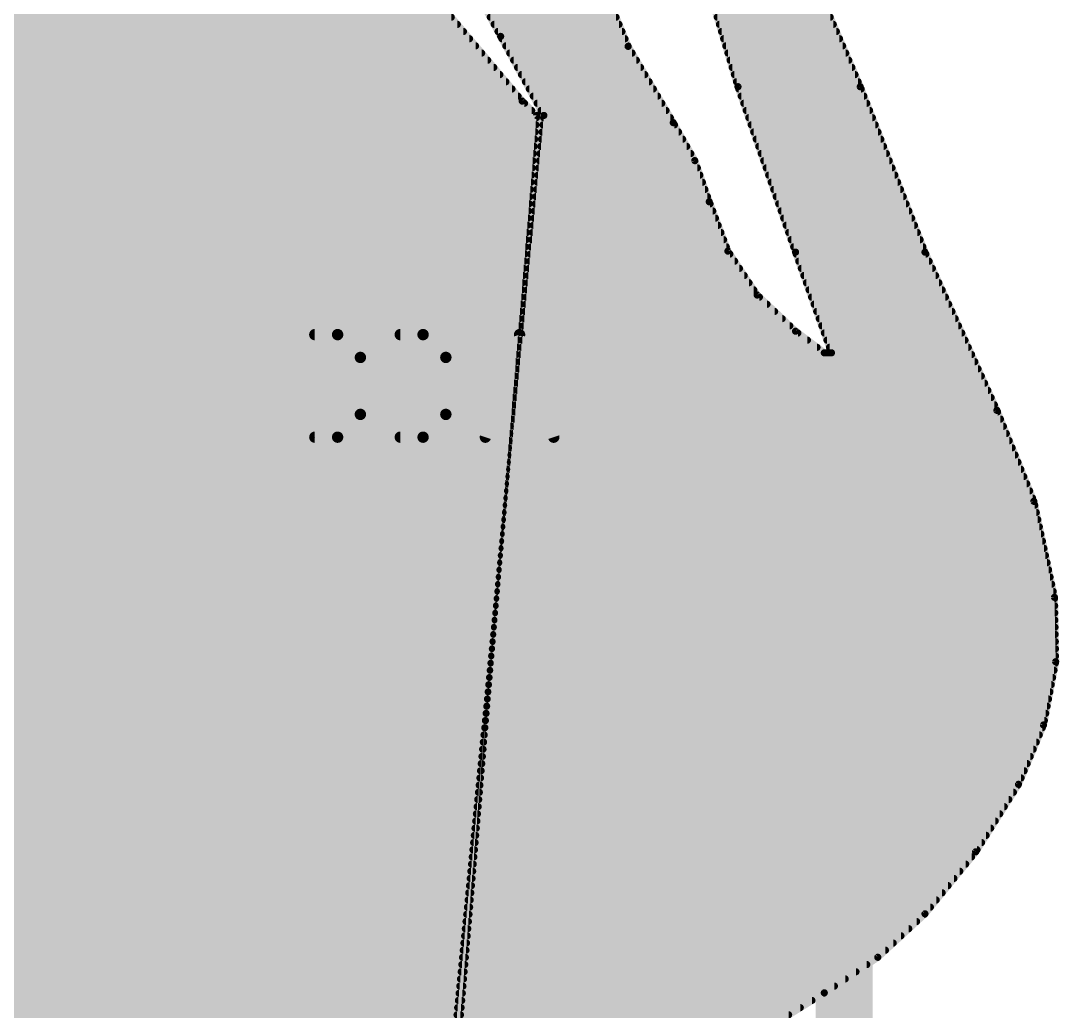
# Model space of a CAD drawing. Extents: x -0.6 to 18.1, y -1.8 to 18.1.
# Drawn here: x 9.594 to 11.909, y 9.528 to 11.736 of the extents above; entities that cross this region are included whole.
import ezdxf

# ---------------------------------------------------------------- set-up
doc = ezdxf.new("R2010")
doc.units = 0
doc.layers.add('22', color=253, linetype='CONTINUOUS')
doc.layers.add('25', color=253, linetype='CONTINUOUS')

msp = doc.modelspace()

# ---------------------------------------------------------------- linework, layer by layer
at = {"layer": '22', "const_width": 0.016}
for points in [[(10.5517, 11.9096), (10.6639, 11.7012)], [(10.9481, 11.6789), (10.8723, 11.8615)], [(11.4655, 11.589), (11.363, 11.8261)], [(10.712, 11.557), (10.5357, 11.7654)], [(11.1435, 11.7551), (11.193, 11.589)], [(5.9562, 11.744), (10.5538, 11.744)], [(10.6409, 11.744), (10.9211, 11.744)], [(11.1468, 11.744), (11.3985, 11.744)], [(5.9336, 11.712), (10.5809, 11.712)], [(5.9427, 11.728), (10.5673, 11.728)], [(10.6495, 11.728), (10.9277, 11.728)], [(10.6581, 11.712), (10.9343, 11.712)], [(11.1516, 11.728), (11.4054, 11.728)], [(11.1563, 11.712), (11.4123, 11.712)], [(5.9246, 11.696), (10.5944, 11.696)], [(10.6639, 11.7012), (10.7602, 11.5249)], [(10.6667, 11.696), (10.941, 11.696)], [(11.1611, 11.696), (11.4192, 11.696)], [(5.9135, 11.664), (10.6215, 11.664)], [(5.9173, 11.68), (10.6079, 11.68)], [(10.6755, 11.68), (10.9476, 11.68)], [(10.6842, 11.664), (10.9569, 11.664)], [(11.0487, 11.5088), (10.9481, 11.6789)], [(11.1659, 11.68), (11.4262, 11.68)], [(11.1707, 11.664), (11.4331, 11.664)], [(5.9136, 11.648), (10.635, 11.648)], [(10.693, 11.648), (10.9664, 11.648)], [(11.1754, 11.648), (11.44, 11.648)], [(5.9158, 11.632), (10.6486, 11.632)], [(5.9242, 11.616), (10.6621, 11.616)], [(10.7017, 11.632), (10.9758, 11.632)], [(10.7104, 11.616), (10.9853, 11.616)], [(11.1802, 11.632), (11.4469, 11.632)], [(11.185, 11.616), (11.4538, 11.616)], [(5.9374, 11.6), (10.6756, 11.6)], [(10.7192, 11.6), (10.9948, 11.6)], [(11.1897, 11.6), (11.4607, 11.6)], [(5.9619, 11.584), (10.6892, 11.584)], [(6.0122, 11.568), (10.7027, 11.568)], [(10.7279, 11.584), (11.0042, 11.584)], [(10.7367, 11.568), (11.0137, 11.568)], [(11.193, 11.589), (11.3213, 11.2202)], [(11.1947, 11.584), (11.4675, 11.584)], [(11.2003, 11.568), (11.4737, 11.568)], [(11.6098, 11.2202), (11.4655, 11.589)], [(6.0266, 11.552), (10.717, 11.552)], [(10.7441, 11.5249), (10.712, 11.557)], [(10.7454, 11.552), (11.0231, 11.552)], [(11.2059, 11.552), (11.48, 11.552)], [(6.0306, 11.536), (10.733, 11.536)], [(10.7602, 11.5249), (10.4074, 7.8696)], [(10.4876, 8.4948), (10.7441, 11.5249)], [(10.7541, 11.536), (11.0326, 11.536)], [(11.2114, 11.536), (11.4862, 11.536)], [(6.0228, 11.504), (10.7423, 11.504)], [(6.0293, 11.52), (10.7437, 11.52)], [(10.7582, 11.504), (11.0514, 11.504)], [(10.7597, 11.52), (11.0421, 11.52)], [(11.0967, 11.4242), (11.0487, 11.5088)], [(11.217, 11.52), (11.4925, 11.52)], [(11.2226, 11.504), (11.4988, 11.504)], [(6.0112, 11.488), (10.741, 11.488)], [(10.7566, 11.488), (11.0605, 11.488)], [(11.2281, 11.488), (11.505, 11.488)], [(5.9912, 11.456), (10.7383, 11.456)], [(5.9997, 11.472), (10.7396, 11.472)], [(10.7536, 11.456), (11.0786, 11.456)], [(10.7551, 11.472), (11.0696, 11.472)], [(11.2337, 11.472), (11.5113, 11.472)], [(11.2393, 11.456), (11.5175, 11.456)], [(5.9862, 11.44), (10.7369, 11.44)], [(10.752, 11.44), (11.0877, 11.44)], [(11.2448, 11.44), (11.5238, 11.44)], [(5.983, 11.424), (10.7356, 11.424)], [(6.084, 11.408), (10.7342, 11.408)], [(10.7489, 11.408), (11.1024, 11.408)], [(10.7505, 11.424), (11.0967, 11.424)], [(11.1289, 11.3325), (11.0967, 11.4242)], [(11.2504, 11.424), (11.5301, 11.424)], [(11.256, 11.408), (11.5363, 11.408)], [(6.1392, 11.392), (10.7328, 11.392)], [(10.7474, 11.392), (11.108, 11.392)], [(11.2615, 11.392), (11.5426, 11.392)], [(6.1818, 11.376), (10.7315, 11.376)], [(6.2244, 11.36), (10.7301, 11.36)], [(10.7443, 11.36), (11.1192, 11.36)], [(10.7458, 11.376), (11.1136, 11.376)], [(11.2671, 11.376), (11.5488, 11.376)], [(11.2727, 11.36), (11.5551, 11.36)], [(6.2651, 11.344), (10.7288, 11.344)], [(10.7427, 11.344), (11.1249, 11.344)], [(11.2782, 11.344), (11.5614, 11.344)], [(6.2996, 11.328), (10.7274, 11.328)], [(6.322, 11.312), (10.7261, 11.312)], [(10.7397, 11.312), (11.1367, 11.312)], [(10.7412, 11.328), (11.1306, 11.328)], [(11.1705, 11.2225), (11.1289, 11.3325)], [(11.2838, 11.328), (11.5676, 11.328)], [(11.2894, 11.312), (11.5739, 11.312)], [(6.3415, 11.296), (10.7247, 11.296)], [(10.7381, 11.296), (11.1427, 11.296)], [(11.2949, 11.296), (11.5801, 11.296)], [(6.3564, 11.28), (10.7234, 11.28)], [(10.7366, 11.28), (11.1488, 11.28)], [(11.3005, 11.28), (11.5864, 11.28)], [(6.3694, 11.264), (10.722, 11.264)], [(6.3722, 11.248), (10.7207, 11.248)], [(10.7335, 11.248), (11.1609, 11.248)], [(10.735, 11.264), (11.1548, 11.264)], [(11.3061, 11.264), (11.5927, 11.264)], [(11.3116, 11.248), (11.5989, 11.248)], [(6.3651, 11.232), (10.7193, 11.232)], [(10.7319, 11.232), (11.1669, 11.232)], [(11.2358, 11.1246), (11.1705, 11.2225)], [(11.3172, 11.232), (11.6052, 11.232)], [(11.3213, 11.2202), (11.4014, 10.9958)], [(11.7702, 10.8675), (11.6098, 11.2202)], [(6.3531, 11.2), (10.7166, 11.2)], [(6.3566, 11.216), (10.718, 11.216)], [(10.7288, 11.2), (11.1855, 11.2)], [(10.7304, 11.216), (11.1749, 11.216)], [(11.3228, 11.216), (11.6117, 11.216)], [(11.3285, 11.2), (11.619, 11.2)], [(6.3518, 11.184), (10.7152, 11.184)], [(10.7273, 11.184), (11.1962, 11.184)], [(11.3342, 11.184), (11.6263, 11.184)], [(6.3544, 11.168), (10.7139, 11.168)], [(6.3611, 11.152), (10.7125, 11.152)], [(10.7242, 11.152), (11.2175, 11.152)], [(10.7258, 11.168), (11.2069, 11.168)], [(11.3399, 11.168), (11.6335, 11.168)], [(11.3456, 11.152), (11.6408, 11.152)], [(6.3694, 11.136), (10.7112, 11.136)], [(10.7227, 11.136), (11.2282, 11.136)], [(11.3514, 11.136), (11.6481, 11.136)], [(6.3677, 11.104), (10.7085, 11.104)], [(6.3733, 11.12), (10.7098, 11.12)], [(10.7196, 11.104), (11.2576, 11.104)], [(10.7211, 11.12), (11.2407, 11.12)], [(11.3213, 11.0439), (11.2358, 11.1246)], [(11.3571, 11.12), (11.6554, 11.12)], [(11.3628, 11.104), (11.6626, 11.104)], [(6.3414, 11.088), (10.7071, 11.088)], [(10.718, 11.088), (11.2746, 11.088)], [(11.3685, 11.088), (11.6699, 11.088)], [(6.3068, 11.072), (10.7058, 11.072)], [(10.7165, 11.072), (11.2915, 11.072)], [(11.3742, 11.072), (11.6772, 11.072)], [(6.267, 11.04), (10.7031, 11.04)], [(6.2828, 11.056), (10.7044, 11.056)], [(10.7134, 11.04), (11.3265, 11.04)], [(10.7149, 11.056), (11.3085, 11.056)], [(11.3854, 10.9958), (11.3213, 11.0439)], [(11.3799, 11.056), (11.6845, 11.056)], [(11.3856, 11.04), (11.6918, 11.04)], [(6.2527, 11.024), (10.7017, 11.024)], [(10.7119, 11.024), (11.3478, 11.024)], [(11.3913, 11.024), (11.699, 11.024)], [(6.2348, 10.992), (10.699, 10.992)], [(6.2428, 11.008), (10.7003, 11.008)], [(10.7088, 10.992), (11.7136, 10.992)], [(10.7103, 11.008), (11.3691, 11.008)], [(11.4014, 10.9958), (11.3854, 10.9958)], [(11.397, 11.008), (11.7063, 11.008)], [(6.2295, 10.976), (10.6976, 10.976)], [(10.7072, 10.976), (11.7209, 10.976)], [(6.2241, 10.944), (10.6949, 10.944)], [(6.2256, 10.96), (10.6963, 10.96)], [(10.7041, 10.944), (11.7354, 10.944)], [(10.7057, 10.96), (11.7281, 10.96)], [(6.2225, 10.928), (10.6936, 10.928)], [(10.7026, 10.928), (11.7427, 10.928)], [(6.2035, 10.896), (10.6909, 10.896)], [(6.2176, 10.912), (10.6922, 10.912)], [(10.6995, 10.896), (11.7572, 10.896)], [(10.701, 10.912), (11.75, 10.912)], [(6.1915, 10.88), (10.6895, 10.88)], [(10.698, 10.88), (11.7645, 10.88)], [(6.1868, 10.864), (10.6882, 10.864)], [(10.6964, 10.864), (11.7716, 10.864)], [(11.8526, 10.6647), (11.7702, 10.8675)], [(6.1874, 10.848), (10.6868, 10.848)], [(6.1932, 10.832), (10.6854, 10.832)], [(10.6933, 10.832), (11.7846, 10.832)], [(10.6949, 10.848), (11.7781, 10.848)], [(6.2034, 10.816), (10.6841, 10.816)], [(10.6918, 10.816), (11.7911, 10.816)], [(6.2136, 10.8), (10.6827, 10.8)], [(6.2267, 10.784), (10.6814, 10.784)], [(10.6887, 10.784), (11.8041, 10.784)], [(10.6902, 10.8), (11.7976, 10.8)], [(6.2426, 10.768), (10.68, 10.768)], [(10.6871, 10.768), (11.8106, 10.768)], [(6.2585, 10.752), (10.6787, 10.752)], [(6.2744, 10.736), (10.6773, 10.736)], [(10.6841, 10.736), (11.8236, 10.736)], [(10.6856, 10.752), (11.8171, 10.752)], [(6.2902, 10.72), (10.676, 10.72)], [(10.6825, 10.72), (11.8301, 10.72)], [(6.3009, 10.704), (10.6746, 10.704)], [(6.3111, 10.688), (10.6733, 10.688)], [(10.6794, 10.688), (11.8431, 10.688)], [(10.681, 10.704), (11.8366, 10.704)], [(6.3203, 10.672), (10.6719, 10.672)], [(10.6779, 10.672), (11.8496, 10.672)], [(11.8984, 10.4507), (11.8526, 10.6647)], [(6.3253, 10.656), (10.6705, 10.656)], [(10.6763, 10.656), (11.8545, 10.656)], [(6.3267, 10.624), (10.6678, 10.624)], [(6.327, 10.64), (10.6692, 10.64)], [(10.6733, 10.624), (11.8613, 10.624)], [(10.6748, 10.64), (11.8579, 10.64)], [(6.3213, 10.608), (10.6665, 10.608)], [(10.6717, 10.608), (11.8647, 10.608)], [(6.2991, 10.576), (10.6638, 10.576)], [(6.3128, 10.592), (10.6651, 10.592)], [(10.6686, 10.576), (11.8716, 10.576)], [(10.6702, 10.592), (11.8682, 10.592)], [(6.1167, 10.56), (10.6624, 10.56)], [(10.6671, 10.56), (11.875, 10.56)], [(6.0777, 10.528), (10.6597, 10.528)], [(6.0894, 10.544), (10.6611, 10.544)], [(10.664, 10.528), (11.8819, 10.528)], [(10.6655, 10.544), (11.8784, 10.544)], [(6.075, 10.512), (10.6584, 10.512)], [(10.6624, 10.512), (11.8853, 10.512)], [(6.081, 10.496), (10.657, 10.496)], [(6.0933, 10.48), (10.6556, 10.48)], [(10.6593, 10.48), (11.8921, 10.48)], [(10.6609, 10.496), (11.8887, 10.496)], [(6.1097, 10.464), (10.6543, 10.464)], [(10.6578, 10.464), (11.8956, 10.464)], [(6.1309, 10.448), (10.6529, 10.448)], [(10.6563, 10.448), (11.8985, 10.448)], [(11.9011, 10.3072), (11.8984, 10.4507)], [(6.1549, 10.432), (10.6516, 10.432)], [(6.1789, 10.416), (10.6502, 10.416)], [(10.6532, 10.416), (11.8991, 10.416)], [(10.6547, 10.432), (11.8988, 10.432)], [(6.2029, 10.4), (10.6489, 10.4)], [(10.6516, 10.4), (11.8994, 10.4)], [(6.2255, 10.384), (10.6475, 10.384)], [(6.2396, 10.368), (10.6462, 10.368)], [(10.6485, 10.368), (11.9, 10.368)], [(10.6501, 10.384), (11.8997, 10.384)], [(6.2477, 10.352), (10.6448, 10.352)], [(10.647, 10.352), (11.9003, 10.352)], [(6.2497, 10.32), (10.6421, 10.32)], [(6.2504, 10.336), (10.6435, 10.336)], [(10.6439, 10.32), (11.9009, 10.32)], [(10.6455, 10.336), (11.9006, 10.336)], [(6.2455, 10.304), (10.6407, 10.304)], [(10.6424, 10.304), (11.9005, 10.304)], [(11.874, 10.1662), (11.9011, 10.3072)], [(6.2236, 10.272), (10.638, 10.272)], [(6.2371, 10.288), (10.6394, 10.288)], [(10.6393, 10.272), (11.8943, 10.272)], [(10.6408, 10.288), (11.8974, 10.288)], [(6.2024, 10.256), (10.6367, 10.256)], [(10.6377, 10.256), (11.8913, 10.256)], [(6.1387, 10.224), (10.634, 10.224)], [(6.1705, 10.24), (10.6353, 10.24)], [(10.6346, 10.224), (11.8851, 10.224)], [(10.6362, 10.24), (11.8882, 10.24)], [(6.1182, 10.208), (10.6326, 10.208)], [(10.6331, 10.208), (11.882, 10.208)], [(6.1108, 10.192), (10.6313, 10.192)], [(10.6316, 10.192), (11.879, 10.192)], [(6.1467, 10.176), (10.6299, 10.176)], [(6.3996, 10.16), (10.6286, 10.16)], [(10.6285, 10.16), (11.8714, 10.16)], [(10.63, 10.176), (11.8759, 10.176)], [(11.8182, 10.0339), (11.874, 10.1662)], [(6.4346, 10.144), (10.6272, 10.144)], [(10.6269, 10.144), (11.8646, 10.144)], [(6.4524, 10.128), (10.6258, 10.128)], [(6.4643, 10.112), (10.6245, 10.112)], [(10.6238, 10.112), (11.8511, 10.112)], [(10.6254, 10.128), (11.8579, 10.128)], [(6.4701, 10.096), (10.6231, 10.096)], [(10.6223, 10.096), (11.8444, 10.096)], [(6.468, 10.064), (10.6204, 10.064)], [(6.4709, 10.08), (10.6218, 10.08)], [(10.6192, 10.064), (11.8309, 10.064)], [(10.6207, 10.08), (11.8376, 10.08)], [(6.4605, 10.048), (10.6191, 10.048)], [(10.6177, 10.048), (11.8241, 10.048)], [(6.4157, 10.016), (10.6164, 10.016)], [(6.4441, 10.032), (10.6177, 10.032)], [(10.6146, 10.016), (11.8069, 10.016)], [(10.6161, 10.032), (11.817, 10.032)], [(11.7228, 9.8832), (11.8182, 10.0339)], [(6.3614, 10), (10.615, 10)], [(10.613, 10), (11.7967, 10)], [(6.3342, 9.984), (10.6137, 9.984)], [(10.6115, 9.984), (11.7866, 9.984)], [(6.3293, 9.968), (10.6123, 9.968)], [(6.3377, 9.952), (10.611, 9.952)], [(10.6084, 9.952), (11.7663, 9.952)], [(10.6099, 9.968), (11.7765, 9.968)], [(6.3593, 9.936), (10.6096, 9.936)], [(10.6068, 9.936), (11.7562, 9.936)], [(6.4073, 9.92), (10.6082, 9.92)], [(6.4608, 9.904), (10.6069, 9.904)], [(10.6038, 9.904), (11.7359, 9.904)], [(10.6053, 9.92), (11.7461, 9.92)], [(6.4905, 9.888), (10.6055, 9.888)], [(10.6022, 9.888), (11.7258, 9.888)], [(11.6098, 9.7453), (11.7228, 9.8832)], [(6.5133, 9.872), (10.6042, 9.872)], [(6.5292, 9.856), (10.6028, 9.856)], [(10.5991, 9.856), (11.7005, 9.856)], [(10.6007, 9.872), (11.7136, 9.872)], [(6.5444, 9.84), (10.6015, 9.84)], [(10.5976, 9.84), (11.6874, 9.84)], [(6.5419, 9.808), (10.5988, 9.808)], [(6.5488, 9.824), (10.6001, 9.824)], [(10.5945, 9.808), (11.6612, 9.808)], [(10.596, 9.824), (11.6743, 9.824)], [(6.5042, 9.792), (10.5974, 9.792)], [(10.5929, 9.792), (11.6481, 9.792)], [(6.4467, 9.776), (10.5961, 9.776)], [(10.5914, 9.776), (11.6349, 9.776)], [(6.3994, 9.744), (10.5933, 9.744)], [(6.4169, 9.76), (10.5947, 9.76)], [(10.5883, 9.744), (11.6084, 9.744)], [(10.5899, 9.76), (11.6218, 9.76)], [(11.5046, 9.6483), (11.6098, 9.7453)], [(6.3886, 9.728), (10.592, 9.728)], [(10.5868, 9.728), (11.591, 9.728)], [(6.4525, 9.712), (10.5906, 9.712)], [(6.5151, 9.696), (10.5893, 9.696)], [(10.5837, 9.696), (11.5563, 9.696)], [(10.5852, 9.712), (11.5737, 9.712)], [(6.5604, 9.68), (10.5879, 9.68)], [(10.5821, 9.68), (11.539, 9.68)], [(6.5966, 9.664), (10.5866, 9.664)], [(6.624, 9.648), (10.5852, 9.648)], [(10.579, 9.648), (11.5042, 9.648)], [(10.5806, 9.664), (11.5216, 9.664)], [(11.3854, 9.569), (11.5046, 9.6483)], [(6.6501, 9.632), (10.5839, 9.632)], [(10.5775, 9.632), (11.4801, 9.632)], [(6.6684, 9.616), (10.5825, 9.616)], [(6.6868, 9.6), (10.5812, 9.6)], [(10.5744, 9.6), (11.432, 9.6)], [(10.576, 9.616), (11.456, 9.616)], [(6.7046, 9.584), (10.5798, 9.584)], [(10.5729, 9.584), (11.4079, 9.584)], [(6.7087, 9.568), (10.5784, 9.568)], [(10.5713, 9.568), (11.3838, 9.568)], [(11.177, 9.4407), (11.3854, 9.569)], [(6.6098, 9.552), (10.5771, 9.552)], [(6.6417, 9.536), (10.5757, 9.536)], [(10.5682, 9.536), (11.3318, 9.536)], [(10.5698, 9.552), (11.3578, 9.552)], [(6.6737, 9.52), (10.5744, 9.52)], [(10.5667, 9.52), (11.3058, 9.52)]]:
    msp.add_lwpolyline(points, dxfattribs=at)
at = {"layer": '22', "const_width": 0.008}
for points in [[(10.5538, 11.74, 1), (10.5538, 11.748)], [(10.6409, 11.748, 1), (10.6409, 11.74)], [(10.9211, 11.74, 1), (10.9211, 11.748)], [(11.1468, 11.748, 1), (11.1468, 11.74)], [(11.3985, 11.74, 1), (11.3985, 11.748)], [(10.5673, 11.724, 1), (10.5673, 11.732)], [(10.5809, 11.708, 1), (10.5809, 11.716)], [(10.6495, 11.732, 1), (10.6495, 11.724)], [(10.6581, 11.716, 1), (10.6581, 11.708)], [(10.9277, 11.724, 1), (10.9277, 11.732)], [(10.9343, 11.708, 1), (10.9343, 11.716)], [(11.1516, 11.732, 1), (11.1516, 11.724)], [(11.1563, 11.716, 1), (11.1563, 11.708)], [(11.4054, 11.724, 1), (11.4054, 11.732)], [(11.4123, 11.708, 1), (11.4123, 11.716)], [(10.5944, 11.692, 1), (10.5944, 11.7)], [(10.6674, 11.7031, 1), (10.6604, 11.6993)], [(10.6604, 11.6993, 1), (10.6674, 11.7031)], [(10.6667, 11.7, 1), (10.6667, 11.692)], [(10.941, 11.692, 1), (10.941, 11.7)], [(11.1611, 11.7, 1), (11.1611, 11.692)], [(11.4192, 11.692, 1), (11.4192, 11.7)], [(10.6079, 11.676, 1), (10.6079, 11.684)], [(10.6215, 11.66, 1), (10.6215, 11.668)], [(10.6755, 11.684, 1), (10.6755, 11.676)], [(10.6842, 11.668, 1), (10.6842, 11.66)], [(10.9515, 11.681, 1), (10.9446, 11.6769)], [(10.9444, 11.6774, 1), (10.9518, 11.6805)], [(10.9476, 11.676, 1), (10.9476, 11.684)], [(10.9569, 11.66, 1), (10.9569, 11.668)], [(11.1659, 11.684, 1), (11.1659, 11.676)], [(11.1707, 11.668, 1), (11.1707, 11.66)], [(11.4262, 11.676, 1), (11.4262, 11.684)], [(11.4331, 11.66, 1), (11.4331, 11.668)], [(10.635, 11.644, 1), (10.635, 11.652)], [(10.693, 11.652, 1), (10.693, 11.644)], [(10.9664, 11.644, 1), (10.9664, 11.652)], [(11.1754, 11.652, 1), (11.1754, 11.644)], [(11.44, 11.644, 1), (11.44, 11.652)], [(10.6486, 11.628, 1), (10.6486, 11.636)], [(10.6621, 11.612, 1), (10.6621, 11.62)], [(10.7017, 11.636, 1), (10.7017, 11.628)], [(10.7104, 11.62, 1), (10.7104, 11.612)], [(10.9758, 11.628, 1), (10.9758, 11.636)], [(10.9853, 11.612, 1), (10.9853, 11.62)], [(11.1802, 11.636, 1), (11.1802, 11.628)], [(11.185, 11.62, 1), (11.185, 11.612)], [(11.4469, 11.628, 1), (11.4469, 11.636)], [(11.4538, 11.612, 1), (11.4538, 11.62)], [(10.6756, 11.596, 1), (10.6756, 11.604)], [(10.7192, 11.604, 1), (10.7192, 11.596)], [(10.9948, 11.596, 1), (10.9948, 11.604)], [(11.1897, 11.604, 1), (11.1897, 11.596)], [(11.4607, 11.596, 1), (11.4607, 11.604)], [(10.6892, 11.58, 1), (10.6892, 11.588)], [(10.7027, 11.564, 1), (10.7027, 11.572)], [(10.7279, 11.588, 1), (10.7279, 11.58)], [(10.7367, 11.572, 1), (10.7367, 11.564)], [(11.0042, 11.58, 1), (11.0042, 11.588)], [(11.0137, 11.564, 1), (11.0137, 11.572)], [(11.1968, 11.5903, 1), (11.1892, 11.5877)], [(11.1892, 11.5879, 1), (11.1968, 11.5901)], [(11.1947, 11.588, 1), (11.1947, 11.58)], [(11.2003, 11.572, 1), (11.2003, 11.564)], [(11.4692, 11.5905, 1), (11.4618, 11.5875)], [(11.4618, 11.5874, 1), (11.4692, 11.5906)], [(11.4675, 11.58, 1), (11.4675, 11.588)], [(11.4737, 11.564, 1), (11.4737, 11.572)], [(10.7148, 11.5598, 1), (10.7092, 11.5542)], [(10.7089, 11.5544, 1), (10.7151, 11.5596)], [(10.717, 11.548, 1), (10.717, 11.556)], [(10.7454, 11.556, 1), (10.7454, 11.548)], [(11.0231, 11.548, 1), (11.0231, 11.556)], [(11.2059, 11.556, 1), (11.2059, 11.548)], [(11.48, 11.548, 1), (11.48, 11.556)], [(10.733, 11.532, 1), (10.733, 11.54)], [(10.7481, 11.5246, 1), (10.7401, 11.5252)], [(10.7413, 11.5221, 1), (10.7469, 11.5277)], [(10.7541, 11.54, 1), (10.7541, 11.532)], [(10.7642, 11.5245, 1), (10.7562, 11.5253)], [(10.7567, 11.523, 1), (10.7637, 11.5268)], [(11.0326, 11.532, 1), (11.0326, 11.54)], [(11.2114, 11.54, 1), (11.2114, 11.532)], [(11.4862, 11.532, 1), (11.4862, 11.54)], [(10.7423, 11.5, 1), (10.7423, 11.508)], [(10.7437, 11.516, 1), (10.7437, 11.524)], [(10.7582, 11.508, 1), (10.7582, 11.5)], [(10.7597, 11.524, 1), (10.7597, 11.516)], [(11.0421, 11.516, 1), (11.0421, 11.524)], [(11.0522, 11.5108, 1), (11.0452, 11.5068)], [(11.0453, 11.5068, 1), (11.0521, 11.5108)], [(11.0514, 11.5, 1), (11.0514, 11.508)], [(11.217, 11.524, 1), (11.217, 11.516)], [(11.2226, 11.508, 1), (11.2226, 11.5)], [(11.4925, 11.516, 1), (11.4925, 11.524)], [(11.4988, 11.5, 1), (11.4988, 11.508)], [(10.741, 11.484, 1), (10.741, 11.492)], [(10.7566, 11.492, 1), (10.7566, 11.484)], [(11.0605, 11.484, 1), (11.0605, 11.492)], [(11.2281, 11.492, 1), (11.2281, 11.484)], [(11.505, 11.484, 1), (11.505, 11.492)], [(10.7383, 11.452, 1), (10.7383, 11.46)], [(10.7396, 11.468, 1), (10.7396, 11.476)], [(10.7536, 11.46, 1), (10.7536, 11.452)], [(10.7551, 11.476, 1), (10.7551, 11.468)], [(11.0696, 11.468, 1), (11.0696, 11.476)], [(11.0786, 11.452, 1), (11.0786, 11.46)], [(11.2337, 11.476, 1), (11.2337, 11.468)], [(11.2393, 11.46, 1), (11.2393, 11.452)], [(11.5113, 11.468, 1), (11.5113, 11.476)], [(11.5175, 11.452, 1), (11.5175, 11.46)], [(10.7369, 11.436, 1), (10.7369, 11.444)], [(10.752, 11.444, 1), (10.752, 11.436)], [(11.0877, 11.436, 1), (11.0877, 11.444)], [(11.2448, 11.444, 1), (11.2448, 11.436)], [(11.5238, 11.436, 1), (11.5238, 11.444)], [(10.7342, 11.404, 1), (10.7342, 11.412)], [(10.7356, 11.42, 1), (10.7356, 11.428)], [(10.7489, 11.412, 1), (10.7489, 11.404)], [(10.7505, 11.428, 1), (10.7505, 11.42)], [(11.1004, 11.4256, 1), (11.0929, 11.4229)], [(11.0932, 11.4223, 1), (11.1001, 11.4262)], [(11.0967, 11.42, 1), (11.0967, 11.428)], [(11.1024, 11.404, 1), (11.1024, 11.412)], [(11.2504, 11.428, 1), (11.2504, 11.42)], [(11.256, 11.412, 1), (11.256, 11.404)], [(11.5301, 11.42, 1), (11.5301, 11.428)], [(11.5363, 11.404, 1), (11.5363, 11.412)], [(10.7328, 11.388, 1), (10.7328, 11.396)], [(10.7474, 11.396, 1), (10.7474, 11.388)], [(11.108, 11.388, 1), (11.108, 11.396)], [(11.2615, 11.396, 1), (11.2615, 11.388)], [(11.5426, 11.388, 1), (11.5426, 11.396)], [(10.7301, 11.356, 1), (10.7301, 11.364)], [(10.7315, 11.372, 1), (10.7315, 11.38)], [(10.7443, 11.364, 1), (10.7443, 11.356)], [(10.7458, 11.38, 1), (10.7458, 11.372)], [(11.1136, 11.372, 1), (11.1136, 11.38)], [(11.1192, 11.356, 1), (11.1192, 11.364)], [(11.2671, 11.38, 1), (11.2671, 11.372)], [(11.2727, 11.364, 1), (11.2727, 11.356)], [(11.5488, 11.372, 1), (11.5488, 11.38)], [(11.5551, 11.356, 1), (11.5551, 11.364)], [(10.7288, 11.34, 1), (10.7288, 11.348)], [(10.7427, 11.348, 1), (10.7427, 11.34)], [(11.1249, 11.34, 1), (11.1249, 11.348)], [(11.2782, 11.348, 1), (11.2782, 11.34)], [(11.5614, 11.34, 1), (11.5614, 11.348)], [(10.7261, 11.308, 1), (10.7261, 11.316)], [(10.7274, 11.324, 1), (10.7274, 11.332)], [(10.7397, 11.316, 1), (10.7397, 11.308)], [(10.7412, 11.332, 1), (10.7412, 11.324)], [(11.1326, 11.3339, 1), (11.1252, 11.3311)], [(11.1251, 11.3312, 1), (11.1327, 11.3338)], [(11.1306, 11.324, 1), (11.1306, 11.332)], [(11.1367, 11.308, 1), (11.1367, 11.316)], [(11.2838, 11.332, 1), (11.2838, 11.324)], [(11.2894, 11.316, 1), (11.2894, 11.308)], [(11.5676, 11.324, 1), (11.5676, 11.332)], [(11.5739, 11.308, 1), (11.5739, 11.316)], [(10.7247, 11.292, 1), (10.7247, 11.3)], [(10.7381, 11.3, 1), (10.7381, 11.292)], [(11.1427, 11.292, 1), (11.1427, 11.3)], [(11.2949, 11.3, 1), (11.2949, 11.292)], [(11.5801, 11.292, 1), (11.5801, 11.3)], [(10.7234, 11.276, 1), (10.7234, 11.284)], [(10.7366, 11.284, 1), (10.7366, 11.276)], [(11.1488, 11.276, 1), (11.1488, 11.284)], [(11.3005, 11.284, 1), (11.3005, 11.276)], [(11.5864, 11.276, 1), (11.5864, 11.284)], [(10.7207, 11.244, 1), (10.7207, 11.252)], [(10.722, 11.26, 1), (10.722, 11.268)], [(10.7335, 11.252, 1), (10.7335, 11.244)], [(10.735, 11.268, 1), (10.735, 11.26)], [(11.1548, 11.26, 1), (11.1548, 11.268)], [(11.1609, 11.244, 1), (11.1609, 11.252)], [(11.3061, 11.268, 1), (11.3061, 11.26)], [(11.3116, 11.252, 1), (11.3116, 11.244)], [(11.5927, 11.26, 1), (11.5927, 11.268)], [(11.5989, 11.244, 1), (11.5989, 11.252)], [(10.7193, 11.228, 1), (10.7193, 11.236)], [(10.7319, 11.236, 1), (10.7319, 11.228)], [(11.1739, 11.2247, 1), (11.1672, 11.2203)], [(11.1668, 11.2211, 1), (11.1743, 11.2239)], [(11.1669, 11.228, 1), (11.1669, 11.236)], [(11.3172, 11.236, 1), (11.3172, 11.228)], [(11.3251, 11.2215, 1), (11.3175, 11.2189)], [(11.6052, 11.228, 1), (11.6052, 11.236)], [(11.6134, 11.2219, 1), (11.6062, 11.2185)], [(10.7166, 11.196, 1), (10.7166, 11.204)], [(10.718, 11.212, 1), (10.718, 11.22)], [(10.7288, 11.204, 1), (10.7288, 11.196)], [(10.7304, 11.22, 1), (10.7304, 11.212)], [(11.1749, 11.212, 1), (11.1749, 11.22)], [(11.1855, 11.196, 1), (11.1855, 11.204)], [(11.3175, 11.2189, 1), (11.3251, 11.2215)], [(11.3228, 11.22, 1), (11.3228, 11.212)], [(11.3285, 11.204, 1), (11.3285, 11.196)], [(11.6061, 11.2187, 1), (11.6135, 11.2217)], [(11.6117, 11.212, 1), (11.6117, 11.22)], [(11.619, 11.196, 1), (11.619, 11.204)], [(10.7152, 11.18, 1), (10.7152, 11.188)], [(10.7273, 11.188, 1), (10.7273, 11.18)], [(11.1962, 11.18, 1), (11.1962, 11.188)], [(11.3342, 11.188, 1), (11.3342, 11.18)], [(11.6263, 11.18, 1), (11.6263, 11.188)], [(10.7125, 11.148, 1), (10.7125, 11.156)], [(10.7139, 11.164, 1), (10.7139, 11.172)], [(10.7242, 11.156, 1), (10.7242, 11.148)], [(10.7258, 11.172, 1), (10.7258, 11.164)], [(11.2069, 11.164, 1), (11.2069, 11.172)], [(11.2175, 11.148, 1), (11.2175, 11.156)], [(11.3399, 11.172, 1), (11.3399, 11.164)], [(11.3456, 11.156, 1), (11.3456, 11.148)], [(11.6335, 11.164, 1), (11.6335, 11.172)], [(11.6408, 11.148, 1), (11.6408, 11.156)], [(10.7112, 11.132, 1), (10.7112, 11.14)], [(10.7227, 11.14, 1), (10.7227, 11.132)], [(11.2282, 11.132, 1), (11.2282, 11.14)], [(11.3514, 11.14, 1), (11.3514, 11.132)], [(11.6481, 11.132, 1), (11.6481, 11.14)], [(10.7085, 11.1, 1), (10.7085, 11.108)], [(10.7098, 11.116, 1), (10.7098, 11.124)], [(10.7196, 11.108, 1), (10.7196, 11.1)], [(10.7211, 11.124, 1), (10.7211, 11.116)], [(11.2385, 11.1276, 1), (11.233, 11.1217)], [(11.2325, 11.1224, 1), (11.2391, 11.1269)], [(11.2407, 11.116, 1), (11.2407, 11.124)], [(11.2576, 11.1, 1), (11.2576, 11.108)], [(11.3571, 11.124, 1), (11.3571, 11.116)], [(11.3628, 11.108, 1), (11.3628, 11.1)], [(11.6554, 11.116, 1), (11.6554, 11.124)], [(11.6626, 11.1, 1), (11.6626, 11.108)], [(10.7071, 11.084, 1), (10.7071, 11.092)], [(10.718, 11.092, 1), (10.718, 11.084)], [(11.2746, 11.084, 1), (11.2746, 11.092)], [(11.3685, 11.092, 1), (11.3685, 11.084)], [(11.6699, 11.084, 1), (11.6699, 11.092)], [(10.7058, 11.068, 1), (10.7058, 11.076)], [(10.7165, 11.076, 1), (10.7165, 11.068)], [(11.2915, 11.068, 1), (11.2915, 11.076)], [(11.3742, 11.076, 1), (11.3742, 11.068)], [(11.6772, 11.068, 1), (11.6772, 11.076)], [(10.7031, 11.036, 1), (10.7031, 11.044)], [(10.7044, 11.052, 1), (10.7044, 11.06)], [(10.7134, 11.044, 1), (10.7134, 11.036)], [(10.7149, 11.06, 1), (10.7149, 11.052)], [(11.3085, 11.052, 1), (11.3085, 11.06)], [(11.3237, 11.0471, 1), (11.3189, 11.0407)], [(11.3186, 11.041, 1), (11.324, 11.0468)], [(11.3265, 11.036, 1), (11.3265, 11.044)], [(11.3799, 11.06, 1), (11.3799, 11.052)], [(11.3856, 11.044, 1), (11.3856, 11.036)], [(11.6845, 11.052, 1), (11.6845, 11.06)], [(11.6918, 11.036, 1), (11.6918, 11.044)], [(10.7017, 11.02, 1), (10.7017, 11.028)], [(10.7119, 11.028, 1), (10.7119, 11.02)], [(11.3478, 11.02, 1), (11.3478, 11.028)], [(11.3913, 11.028, 1), (11.3913, 11.02)], [(11.699, 11.02, 1), (11.699, 11.028)], [(10.699, 10.988, 1), (10.699, 10.996)], [(10.7003, 11.004, 1), (10.7003, 11.012)], [(10.7088, 10.996, 1), (10.7088, 10.988)], [(10.7103, 11.012, 1), (10.7103, 11.004)], [(11.3691, 11.004, 1), (11.3691, 11.012)], [(11.3854, 10.9998, 1), (11.3854, 10.9918)], [(11.383, 10.9926, 1), (11.3878, 10.999)], [(11.397, 11.012, 1), (11.397, 11.004)], [(11.3976, 10.9945, 1), (11.4052, 10.9971)], [(11.4014, 10.9918, 1), (11.4014, 10.9998)], [(11.7063, 11.004, 1), (11.7063, 11.012)], [(11.7136, 10.988, 1), (11.7136, 10.996)], [(10.6976, 10.972, 1), (10.6976, 10.98)], [(10.7072, 10.98, 1), (10.7072, 10.972)], [(11.7209, 10.972, 1), (11.7209, 10.98)], [(10.6949, 10.94, 1), (10.6949, 10.948)], [(10.6963, 10.956, 1), (10.6963, 10.964)], [(10.7041, 10.948, 1), (10.7041, 10.94)], [(10.7057, 10.964, 1), (10.7057, 10.956)], [(11.7281, 10.956, 1), (11.7281, 10.964)], [(11.7354, 10.94, 1), (11.7354, 10.948)], [(10.6936, 10.924, 1), (10.6936, 10.932)], [(10.7026, 10.932, 1), (10.7026, 10.924)], [(11.7427, 10.924, 1), (11.7427, 10.932)], [(10.6909, 10.892, 1), (10.6909, 10.9)], [(10.6922, 10.908, 1), (10.6922, 10.916)], [(10.6995, 10.9, 1), (10.6995, 10.892)], [(10.701, 10.916, 1), (10.701, 10.908)], [(11.75, 10.908, 1), (11.75, 10.916)], [(11.7572, 10.892, 1), (11.7572, 10.9)], [(10.6895, 10.876, 1), (10.6895, 10.884)], [(10.698, 10.884, 1), (10.698, 10.876)], [(11.7645, 10.876, 1), (11.7645, 10.884)], [(10.6882, 10.86, 1), (10.6882, 10.868)], [(10.6964, 10.868, 1), (10.6964, 10.86)], [(11.7739, 10.869, 1), (11.7665, 10.866)], [(11.7666, 10.8658, 1), (11.7738, 10.8692)], [(11.7716, 10.86, 1), (11.7716, 10.868)], [(10.6854, 10.828, 1), (10.6854, 10.836)], [(10.6868, 10.844, 1), (10.6868, 10.852)], [(10.6933, 10.836, 1), (10.6933, 10.828)], [(10.6949, 10.852, 1), (10.6949, 10.844)], [(11.7781, 10.844, 1), (11.7781, 10.852)], [(11.7846, 10.828, 1), (11.7846, 10.836)], [(10.6841, 10.812, 1), (10.6841, 10.82)], [(10.6918, 10.82, 1), (10.6918, 10.812)], [(11.7911, 10.812, 1), (11.7911, 10.82)], [(10.6814, 10.78, 1), (10.6814, 10.788)], [(10.6827, 10.796, 1), (10.6827, 10.804)], [(10.6887, 10.788, 1), (10.6887, 10.78)], [(10.6902, 10.804, 1), (10.6902, 10.796)], [(11.7976, 10.796, 1), (11.7976, 10.804)], [(11.8041, 10.78, 1), (11.8041, 10.788)], [(10.68, 10.764, 1), (10.68, 10.772)], [(10.6871, 10.772, 1), (10.6871, 10.764)], [(11.8106, 10.764, 1), (11.8106, 10.772)], [(10.6773, 10.732, 1), (10.6773, 10.74)], [(10.6787, 10.748, 1), (10.6787, 10.756)], [(10.6841, 10.74, 1), (10.6841, 10.732)], [(10.6856, 10.756, 1), (10.6856, 10.748)], [(11.8171, 10.748, 1), (11.8171, 10.756)], [(11.8236, 10.732, 1), (11.8236, 10.74)], [(10.676, 10.716, 1), (10.676, 10.724)], [(10.6825, 10.724, 1), (10.6825, 10.716)], [(11.8301, 10.716, 1), (11.8301, 10.724)], [(10.6733, 10.684, 1), (10.6733, 10.692)], [(10.6746, 10.7, 1), (10.6746, 10.708)], [(10.6794, 10.692, 1), (10.6794, 10.684)], [(10.681, 10.708, 1), (10.681, 10.7)], [(11.8366, 10.7, 1), (11.8366, 10.708)], [(11.8431, 10.684, 1), (11.8431, 10.692)], [(10.6719, 10.668, 1), (10.6719, 10.676)], [(10.6779, 10.676, 1), (10.6779, 10.668)], [(11.8565, 10.6656, 1), (11.8487, 10.6639)], [(11.8496, 10.668, 1), (11.8496, 10.676)], [(10.6705, 10.652, 1), (10.6705, 10.66)], [(10.6763, 10.66, 1), (10.6763, 10.652)], [(11.8489, 10.6632, 1), (11.8563, 10.6662)], [(11.8545, 10.652, 1), (11.8545, 10.66)], [(10.6678, 10.62, 1), (10.6678, 10.628)], [(10.6692, 10.636, 1), (10.6692, 10.644)], [(10.6733, 10.628, 1), (10.6733, 10.62)], [(10.6748, 10.644, 1), (10.6748, 10.636)], [(11.8579, 10.636, 1), (11.8579, 10.644)], [(11.8613, 10.62, 1), (11.8613, 10.628)], [(10.6665, 10.604, 1), (10.6665, 10.612)], [(10.6717, 10.612, 1), (10.6717, 10.604)], [(11.8647, 10.604, 1), (11.8647, 10.612)], [(10.6638, 10.572, 1), (10.6638, 10.58)], [(10.6686, 10.58, 1), (10.6686, 10.572)], [(10.6651, 10.588, 1), (10.6651, 10.596)], [(10.6702, 10.596, 1), (10.6702, 10.588)], [(11.8682, 10.588, 1), (11.8682, 10.596)], [(11.8716, 10.572, 1), (11.8716, 10.58)], [(10.6624, 10.556, 1), (10.6624, 10.564)], [(10.6671, 10.564, 1), (10.6671, 10.556)], [(11.875, 10.556, 1), (11.875, 10.564)], [(10.6597, 10.524, 1), (10.6597, 10.532)], [(10.664, 10.532, 1), (10.664, 10.524)], [(10.6611, 10.54, 1), (10.6611, 10.548)], [(10.6655, 10.548, 1), (10.6655, 10.54)], [(11.8784, 10.54, 1), (11.8784, 10.548)], [(11.8819, 10.524, 1), (11.8819, 10.532)], [(10.6624, 10.516, 1), (10.6624, 10.508)], [(10.6584, 10.508, 1), (10.6584, 10.516)], [(11.8853, 10.508, 1), (11.8853, 10.516)], [(10.6593, 10.484, 1), (10.6593, 10.476)], [(10.6556, 10.476, 1), (10.6556, 10.484)], [(10.6609, 10.5, 1), (10.6609, 10.492)], [(10.657, 10.492, 1), (10.657, 10.5)], [(11.8887, 10.492, 1), (11.8887, 10.5)], [(11.8921, 10.476, 1), (11.8921, 10.484)], [(10.6578, 10.468, 1), (10.6578, 10.46)], [(10.6543, 10.46, 1), (10.6543, 10.468)], [(11.8956, 10.46, 1), (11.8956, 10.468)], [(10.6563, 10.452, 1), (10.6563, 10.444)], [(10.6529, 10.444, 1), (10.6529, 10.452)], [(11.9024, 10.4508, 1), (11.8944, 10.4506)], [(11.8945, 10.4499, 1), (11.9023, 10.4515)], [(11.8985, 10.444, 1), (11.8985, 10.452)], [(10.6532, 10.42, 1), (10.6532, 10.412)], [(10.6502, 10.412, 1), (10.6502, 10.42)], [(10.6547, 10.436, 1), (10.6547, 10.428)], [(10.6516, 10.428, 1), (10.6516, 10.436)], [(11.8988, 10.428, 1), (11.8988, 10.436)], [(11.8991, 10.412, 1), (11.8991, 10.42)], [(10.6516, 10.404, 1), (10.6516, 10.396)], [(10.6489, 10.396, 1), (10.6489, 10.404)], [(11.8994, 10.396, 1), (11.8994, 10.404)], [(10.6485, 10.372, 1), (10.6485, 10.364)], [(10.6501, 10.388, 1), (10.6501, 10.38)], [(10.6462, 10.364, 1), (10.6462, 10.372)], [(10.6475, 10.38, 1), (10.6475, 10.388)], [(11.8997, 10.38, 1), (11.8997, 10.388)], [(11.9, 10.364, 1), (11.9, 10.372)], [(10.647, 10.356, 1), (10.647, 10.348)], [(10.6448, 10.348, 1), (10.6448, 10.356)], [(11.9003, 10.348, 1), (11.9003, 10.356)], [(10.6439, 10.324, 1), (10.6439, 10.316)], [(10.6455, 10.34, 1), (10.6455, 10.332)], [(10.6421, 10.316, 1), (10.6421, 10.324)], [(10.6435, 10.332, 1), (10.6435, 10.34)], [(11.9006, 10.332, 1), (11.9006, 10.34)], [(11.9009, 10.316, 1), (11.9009, 10.324)], [(10.6424, 10.308, 1), (10.6424, 10.3)], [(10.6407, 10.3, 1), (10.6407, 10.308)], [(11.8971, 10.3071, 1), (11.9051, 10.3072)], [(11.905, 10.3064, 1), (11.8972, 10.3079)], [(11.9005, 10.3, 1), (11.9005, 10.308)], [(10.6393, 10.276, 1), (10.6393, 10.268)], [(10.6408, 10.292, 1), (10.6408, 10.284)], [(10.638, 10.268, 1), (10.638, 10.276)], [(10.6394, 10.284, 1), (10.6394, 10.292)], [(11.8943, 10.268, 1), (11.8943, 10.276)], [(11.8974, 10.284, 1), (11.8974, 10.292)], [(10.6377, 10.26, 1), (10.6377, 10.252)], [(10.6367, 10.252, 1), (10.6367, 10.26)], [(11.8913, 10.252, 1), (11.8913, 10.26)], [(10.6346, 10.228, 1), (10.6346, 10.22)], [(10.6362, 10.244, 1), (10.6362, 10.236)], [(10.634, 10.22, 1), (10.634, 10.228)], [(10.6353, 10.236, 1), (10.6353, 10.244)], [(11.8851, 10.22, 1), (11.8851, 10.228)], [(11.8882, 10.236, 1), (11.8882, 10.244)], [(10.6331, 10.212, 1), (10.6331, 10.204)], [(10.6326, 10.204, 1), (10.6326, 10.212)], [(11.882, 10.204, 1), (11.882, 10.212)], [(10.6316, 10.196, 1), (10.6316, 10.188)], [(10.6313, 10.188, 1), (10.6313, 10.196)], [(11.879, 10.188, 1), (11.879, 10.196)], [(10.6285, 10.164, 1), (10.6285, 10.156)], [(10.63, 10.18, 1), (10.63, 10.172)], [(10.6286, 10.156, 1), (10.6286, 10.164)], [(10.6299, 10.172, 1), (10.6299, 10.18)], [(11.8701, 10.1669, 1), (11.8779, 10.1654)], [(11.8777, 10.1646, 1), (11.8703, 10.1677)], [(11.8714, 10.156, 1), (11.8714, 10.164)], [(11.8759, 10.172, 1), (11.8759, 10.18)], [(10.6269, 10.148, 1), (10.6269, 10.14)], [(10.6272, 10.14, 1), (10.6272, 10.148)], [(11.8646, 10.14, 1), (11.8646, 10.148)], [(10.6238, 10.116, 1), (10.6238, 10.108)], [(10.6254, 10.132, 1), (10.6254, 10.124)], [(10.6245, 10.108, 1), (10.6245, 10.116)], [(10.6258, 10.124, 1), (10.6258, 10.132)], [(11.8511, 10.108, 1), (11.8511, 10.116)], [(11.8579, 10.124, 1), (11.8579, 10.132)], [(10.6223, 10.1, 1), (10.6223, 10.092)], [(10.6231, 10.092, 1), (10.6231, 10.1)], [(11.8444, 10.092, 1), (11.8444, 10.1)], [(10.6192, 10.068, 1), (10.6192, 10.06)], [(10.6207, 10.084, 1), (10.6207, 10.076)], [(10.6204, 10.06, 1), (10.6204, 10.068)], [(10.6218, 10.076, 1), (10.6218, 10.084)], [(11.8309, 10.06, 1), (11.8309, 10.068)], [(11.8376, 10.076, 1), (11.8376, 10.084)], [(10.6177, 10.052, 1), (10.6177, 10.044)], [(10.6191, 10.044, 1), (10.6191, 10.052)], [(11.8241, 10.044, 1), (11.8241, 10.052)], [(10.6146, 10.02, 1), (10.6146, 10.012)], [(10.6161, 10.036, 1), (10.6161, 10.028)], [(10.6164, 10.012, 1), (10.6164, 10.02)], [(10.6177, 10.028, 1), (10.6177, 10.036)], [(11.8069, 10.012, 1), (11.8069, 10.02)], [(11.8145, 10.0355, 1), (11.8219, 10.0323)], [(11.8216, 10.0318, 1), (11.8148, 10.036)], [(11.817, 10.028, 1), (11.817, 10.036)], [(10.613, 10.004, 1), (10.613, 9.996)], [(10.615, 9.996, 1), (10.615, 10.004)], [(11.7967, 9.996, 1), (11.7967, 10.004)], [(10.6115, 9.988, 1), (10.6115, 9.98)], [(10.6137, 9.98, 1), (10.6137, 9.988)], [(11.7866, 9.98, 1), (11.7866, 9.988)], [(10.6084, 9.956, 1), (10.6084, 9.948)], [(10.6099, 9.972, 1), (10.6099, 9.964)], [(10.611, 9.948, 1), (10.611, 9.956)], [(10.6123, 9.964, 1), (10.6123, 9.972)], [(11.7663, 9.948, 1), (11.7663, 9.956)], [(11.7765, 9.964, 1), (11.7765, 9.972)], [(10.6068, 9.94, 1), (10.6068, 9.932)], [(10.6096, 9.932, 1), (10.6096, 9.94)], [(11.7562, 9.932, 1), (11.7562, 9.94)], [(10.6038, 9.908, 1), (10.6038, 9.9)], [(10.6053, 9.924, 1), (10.6053, 9.916)], [(10.6069, 9.9, 1), (10.6069, 9.908)], [(10.6082, 9.916, 1), (10.6082, 9.924)], [(11.7359, 9.9, 1), (11.7359, 9.908)], [(11.7461, 9.916, 1), (11.7461, 9.924)], [(10.6022, 9.892, 1), (10.6022, 9.884)], [(10.6055, 9.884, 1), (10.6055, 9.892)], [(11.7194, 9.8854, 1), (11.7262, 9.8811)], [(11.7259, 9.8807, 1), (11.7197, 9.8858)], [(11.7258, 9.884, 1), (11.7258, 9.892)], [(10.5991, 9.86, 1), (10.5991, 9.852)], [(10.6007, 9.876, 1), (10.6007, 9.868)], [(10.6028, 9.852, 1), (10.6028, 9.86)], [(10.6042, 9.868, 1), (10.6042, 9.876)], [(11.7005, 9.852, 1), (11.7005, 9.86)], [(11.7136, 9.868, 1), (11.7136, 9.876)], [(10.5976, 9.844, 1), (10.5976, 9.836)], [(10.6015, 9.836, 1), (10.6015, 9.844)], [(11.6874, 9.836, 1), (11.6874, 9.844)], [(10.5945, 9.812, 1), (10.5945, 9.804)], [(10.596, 9.828, 1), (10.596, 9.82)], [(10.5988, 9.804, 1), (10.5988, 9.812)], [(10.6001, 9.82, 1), (10.6001, 9.828)], [(11.6612, 9.804, 1), (11.6612, 9.812)], [(11.6743, 9.82, 1), (11.6743, 9.828)], [(10.5929, 9.796, 1), (10.5929, 9.788)], [(10.5974, 9.788, 1), (10.5974, 9.796)], [(11.6481, 9.788, 1), (11.6481, 9.796)], [(10.5914, 9.78, 1), (10.5914, 9.772)], [(10.5961, 9.772, 1), (10.5961, 9.78)], [(11.6349, 9.772, 1), (11.6349, 9.78)], [(10.5883, 9.748, 1), (10.5883, 9.74)], [(10.5899, 9.764, 1), (10.5899, 9.756)], [(10.5933, 9.74, 1), (10.5933, 9.748)], [(10.5947, 9.756, 1), (10.5947, 9.764)], [(11.6067, 9.7478, 1), (11.6129, 9.7428)], [(11.6125, 9.7424, 1), (11.6071, 9.7482)], [(11.6084, 9.74, 1), (11.6084, 9.748)], [(11.6218, 9.756, 1), (11.6218, 9.764)], [(10.5868, 9.732, 1), (10.5868, 9.724)], [(10.592, 9.724, 1), (10.592, 9.732)], [(11.591, 9.724, 1), (11.591, 9.732)], [(10.5837, 9.7, 1), (10.5837, 9.692)], [(10.5852, 9.716, 1), (10.5852, 9.708)], [(10.5893, 9.692, 1), (10.5893, 9.7)], [(10.5906, 9.708, 1), (10.5906, 9.716)], [(11.5563, 9.692, 1), (11.5563, 9.7)], [(11.5737, 9.708, 1), (11.5737, 9.716)], [(10.5821, 9.684, 1), (10.5821, 9.676)], [(10.5879, 9.676, 1), (10.5879, 9.684)], [(11.539, 9.676, 1), (11.539, 9.684)], [(10.579, 9.652, 1), (10.579, 9.644)], [(10.5806, 9.668, 1), (10.5806, 9.66)], [(10.5852, 9.644, 1), (10.5852, 9.652)], [(10.5866, 9.66, 1), (10.5866, 9.668)], [(11.5019, 9.6512, 1), (11.5073, 9.6453)], [(11.5068, 9.6449, 1), (11.5024, 9.6516)], [(11.5042, 9.644, 1), (11.5042, 9.652)], [(11.5216, 9.66, 1), (11.5216, 9.668)], [(10.5775, 9.636, 1), (10.5775, 9.628)], [(10.5839, 9.628, 1), (10.5839, 9.636)], [(11.4801, 9.628, 1), (11.4801, 9.636)], [(10.5744, 9.604, 1), (10.5744, 9.596)], [(10.576, 9.62, 1), (10.576, 9.612)], [(10.5812, 9.596, 1), (10.5812, 9.604)], [(10.5825, 9.612, 1), (10.5825, 9.62)], [(11.432, 9.596, 1), (11.432, 9.604)], [(11.456, 9.612, 1), (11.456, 9.62)], [(10.5729, 9.588, 1), (10.5729, 9.58)], [(10.5798, 9.58, 1), (10.5798, 9.588)], [(11.4079, 9.58, 1), (11.4079, 9.588)], [(10.5713, 9.572, 1), (10.5713, 9.564)], [(10.5784, 9.564, 1), (10.5784, 9.572)], [(11.3832, 9.5723, 1), (11.3876, 9.5657)], [(11.3875, 9.5656, 1), (11.3833, 9.5724)], [(11.3838, 9.564, 1), (11.3838, 9.572)], [(10.5682, 9.54, 1), (10.5682, 9.532)], [(10.5698, 9.556, 1), (10.5698, 9.548)], [(10.5757, 9.532, 1), (10.5757, 9.54)], [(10.5771, 9.548, 1), (10.5771, 9.556)], [(11.3318, 9.532, 1), (11.3318, 9.54)], [(11.3578, 9.548, 1), (11.3578, 9.556)], [(10.5667, 9.524, 1), (10.5667, 9.516)], [(10.5744, 9.516, 1), (10.5744, 9.524)], [(11.3058, 9.516, 1), (11.3058, 9.524)]]:
    msp.add_lwpolyline(points, format="xyb", dxfattribs=at)
at = {"layer": '25'}
for points, const_width in [([(10.2497, 11.0363), (10.3005, 11.0363)], 0.0254), ([(10.4402, 11.0363), (10.491, 11.0363)], 0.0254), ([(10.7061, 11.0363), (10.6299, 10.8077)], 0.0254), ([(10.7823, 10.8077), (10.7061, 11.0363)], 0.0254), ([(10.3513, 10.9855), (10.3513, 10.8585)], 0.0254), ([(10.5418, 10.9855), (10.5418, 10.8585)], 0.0254), ([(10.3005, 10.8077), (10.2497, 10.8077)], 0.0254), ([(10.491, 10.8077), (10.4402, 10.8077)], 0.0254), ([(11.43, 10.16), (7.62, 10.16)], 0.127), ([(11.43, 5.08), (11.43, 10.16)], 0.127)]:
    msp.add_lwpolyline(points, dxfattribs=dict(at, const_width=const_width))
for points, const_width in [([(10.2497, 11.0427, 1), (10.2497, 11.03)], 0.0127), ([(10.3513, 10.9855, 0.4142), (10.3005, 11.0363)], 0.0254), ([(10.3005, 11.0427, 1), (10.3005, 11.03)], 0.0127), ([(10.3005, 11.03, 1), (10.3005, 11.0427)], 0.0127), ([(10.4402, 11.0427, 1), (10.4402, 11.03)], 0.0127), ([(10.5418, 10.9855, 0.4142), (10.491, 11.0363)], 0.0254), ([(10.491, 11.0427, 1), (10.491, 11.03)], 0.0127), ([(10.491, 11.03, 1), (10.491, 11.0427)], 0.0127), ([(10.7121, 11.0383, 1), (10.7001, 11.0343)], 0.0127), ([(10.7121, 11.0343, 1), (10.7001, 11.0383)], 0.0127), ([(10.3576, 10.9855, 1), (10.3449, 10.9855)], 0.0127), ([(10.5481, 10.9855, 1), (10.5354, 10.9855)], 0.0127), ([(10.3449, 10.9855, 1), (10.3576, 10.9855)], 0.0127), ([(10.5354, 10.9855, 1), (10.5481, 10.9855)], 0.0127), ([(10.3005, 10.8077, 0.4142), (10.3513, 10.8585)], 0.0254), ([(10.3576, 10.8585, 1), (10.3449, 10.8585)], 0.0127), ([(10.3449, 10.8585, 1), (10.3576, 10.8585)], 0.0127), ([(10.491, 10.8077, 0.4142), (10.5418, 10.8585)], 0.0254), ([(10.5481, 10.8585, 1), (10.5354, 10.8585)], 0.0127), ([(10.5354, 10.8585, 1), (10.5481, 10.8585)], 0.0127), ([(10.2497, 10.814, 1), (10.2497, 10.8014)], 0.0127), ([(10.3005, 10.814, 1), (10.3005, 10.8014)], 0.0127), ([(10.3005, 10.8014, 1), (10.3005, 10.814)], 0.0127), ([(10.4402, 10.814, 1), (10.4402, 10.8014)], 0.0127), ([(10.491, 10.814, 1), (10.491, 10.8014)], 0.0127), ([(10.491, 10.8014, 1), (10.491, 10.814)], 0.0127), ([(10.6239, 10.8097, 1), (10.6359, 10.8057)], 0.0127), ([(10.7763, 10.8057, 1), (10.7883, 10.8097)], 0.0127), ([(11.4618, 10.16, 1), (11.3982, 10.16)], 0.0635), ([(11.43, 10.1282, 1), (11.43, 10.1918)], 0.0635)]:
    msp.add_lwpolyline(points, format="xyb", dxfattribs=dict(at, const_width=const_width))

doc.saveas('drawing.dxf')
